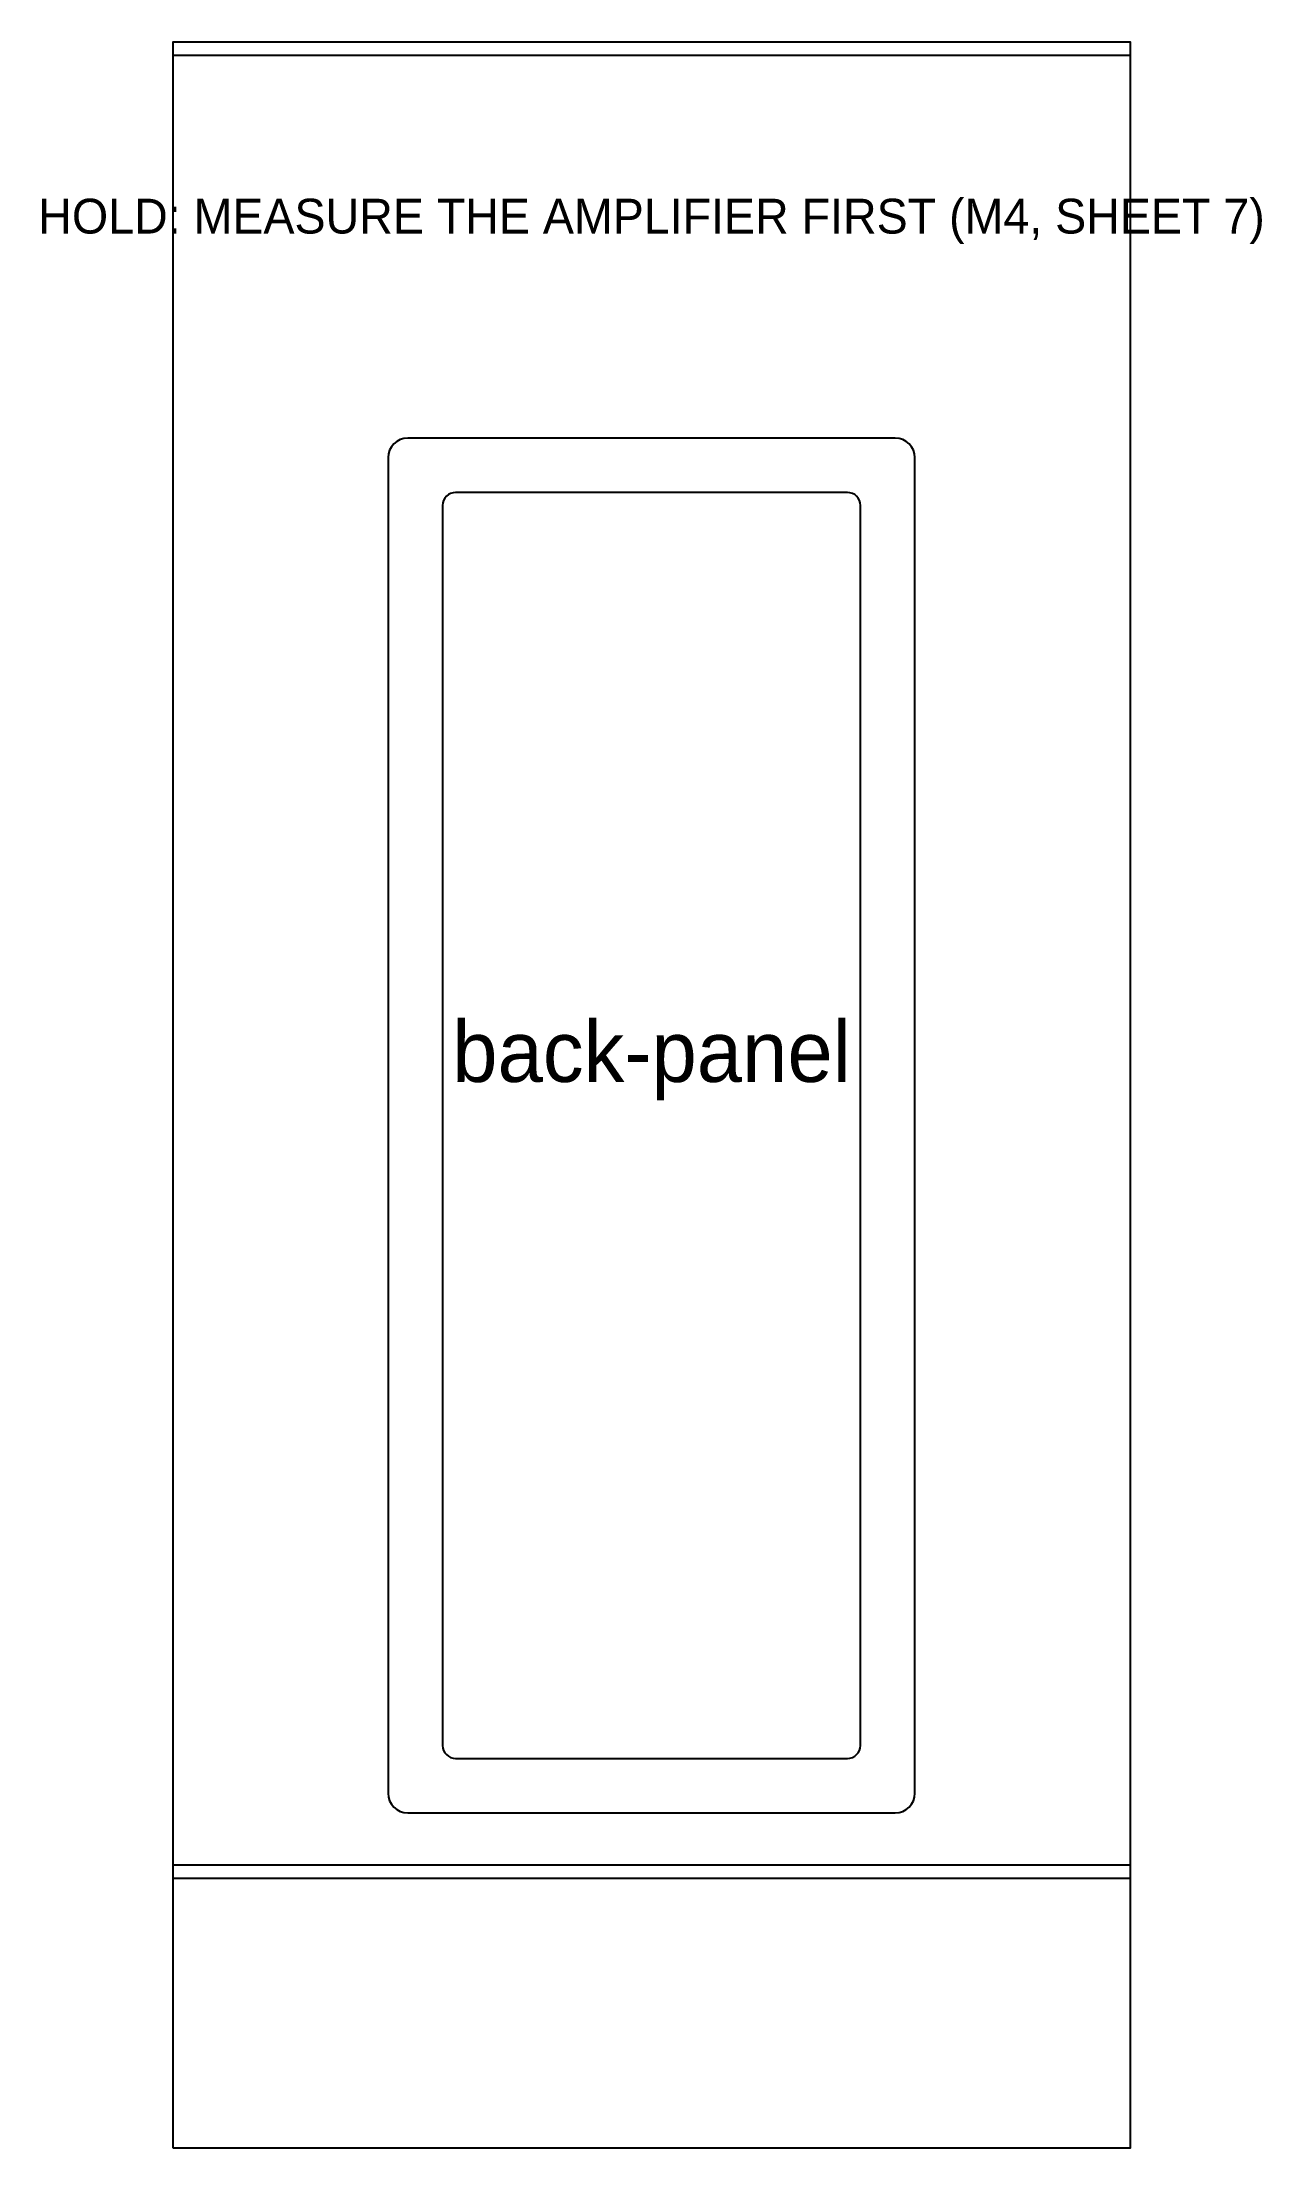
# Model space of a CAD drawing. Header units: millimetres. Extents: x -30 to 250, y 0 to 484.
import ezdxf
from ezdxf.enums import TextEntityAlignment as Align

# ---------------------------------------------------------------- set-up
doc = ezdxf.new("R2010")
doc.units = ezdxf.units.MM
for name, color, linetype in [('CUT_INSIDE', 1, 'Continuous'), ('CUT_OUTSIDE', 7, 'Continuous'), ('NOTES', 8, 'Continuous'), ('POCKET_3MM', 3, 'Continuous'), ('POCKET_4.5MM', 2, 'Continuous')]:
    doc.layers.add(name, color=color, linetype=linetype)

msp = doc.modelspace()

# ---------------------------------------------------------------- linework, layer by layer
at = {"layer": 'CUT_INSIDE'}
msp.add_lwpolyline([(155, 89.5), (155.59, 89.56), (156.15, 89.73), (156.67, 90.01), (157.12, 90.38), (157.49, 90.83), (157.77, 91.35), (157.94, 91.91), (158, 92.5), (158, 377.5), (157.94, 378.09), (157.77, 378.65), (157.49, 379.17), (157.12, 379.62), (156.67, 379.99), (156.15, 380.27), (155.59, 380.44), (155, 380.5), (65, 380.5), (64.41, 380.44), (63.85, 380.27), (63.33, 379.99), (62.88, 379.62), (62.51, 379.17), (62.23, 378.65), (62.06, 378.09), (62, 377.5), (62, 92.5), (62.06, 91.91), (62.23, 91.35), (62.51, 90.83), (62.88, 90.38), (63.33, 90.01), (63.85, 89.73), (64.41, 89.56), (65, 89.5)], close=True, dxfattribs=at)
at = {"layer": 'CUT_OUTSIDE'}
msp.add_lwpolyline([(0, 0), (220, 0), (220, 484), (0, 484)], close=True, dxfattribs=at)
at = {"layer": 'POCKET_3MM'}
for points in [[(0, 481), (220, 481), (220, 484), (0, 484)], [(0, 62), (220, 62), (220, 65), (0, 65)]]:
    msp.add_lwpolyline(points, close=True, dxfattribs=at)
at = {"layer": 'POCKET_4.5MM'}
msp.add_lwpolyline([(166, 77), (166.88, 77.09), (167.72, 77.34), (168.5, 77.76), (169.18, 78.32), (169.74, 79), (170.16, 79.78), (170.41, 80.62), (170.5, 81.5), (170.5, 388.5), (170.41, 389.38), (170.16, 390.22), (169.74, 391), (169.18, 391.68), (168.5, 392.24), (167.72, 392.66), (166.88, 392.91), (166, 393), (54, 393), (53.12, 392.91), (52.28, 392.66), (51.5, 392.24), (50.82, 391.68), (50.26, 391), (49.84, 390.22), (49.59, 389.38), (49.5, 388.5), (49.5, 81.5), (49.59, 80.62), (49.84, 79.78), (50.26, 79), (50.82, 78.32), (51.5, 77.76), (52.28, 77.34), (53.12, 77.09), (54, 77)], close=True, dxfattribs=at)

# ---------------------------------------------------------------- texts
at = {"layer": 'NOTES'}
for s, height, p in [('HOLD: MEASURE THE AMPLIFIER FIRST (M4, SHEET 7)', 8, (110, 444)), ('back-panel', 14, (110, 252))]:
    msp.add_text(s, height=height, dxfattribs=at).set_placement(p, align=Align.MIDDLE_CENTER)

doc.saveas('drawing.dxf')
